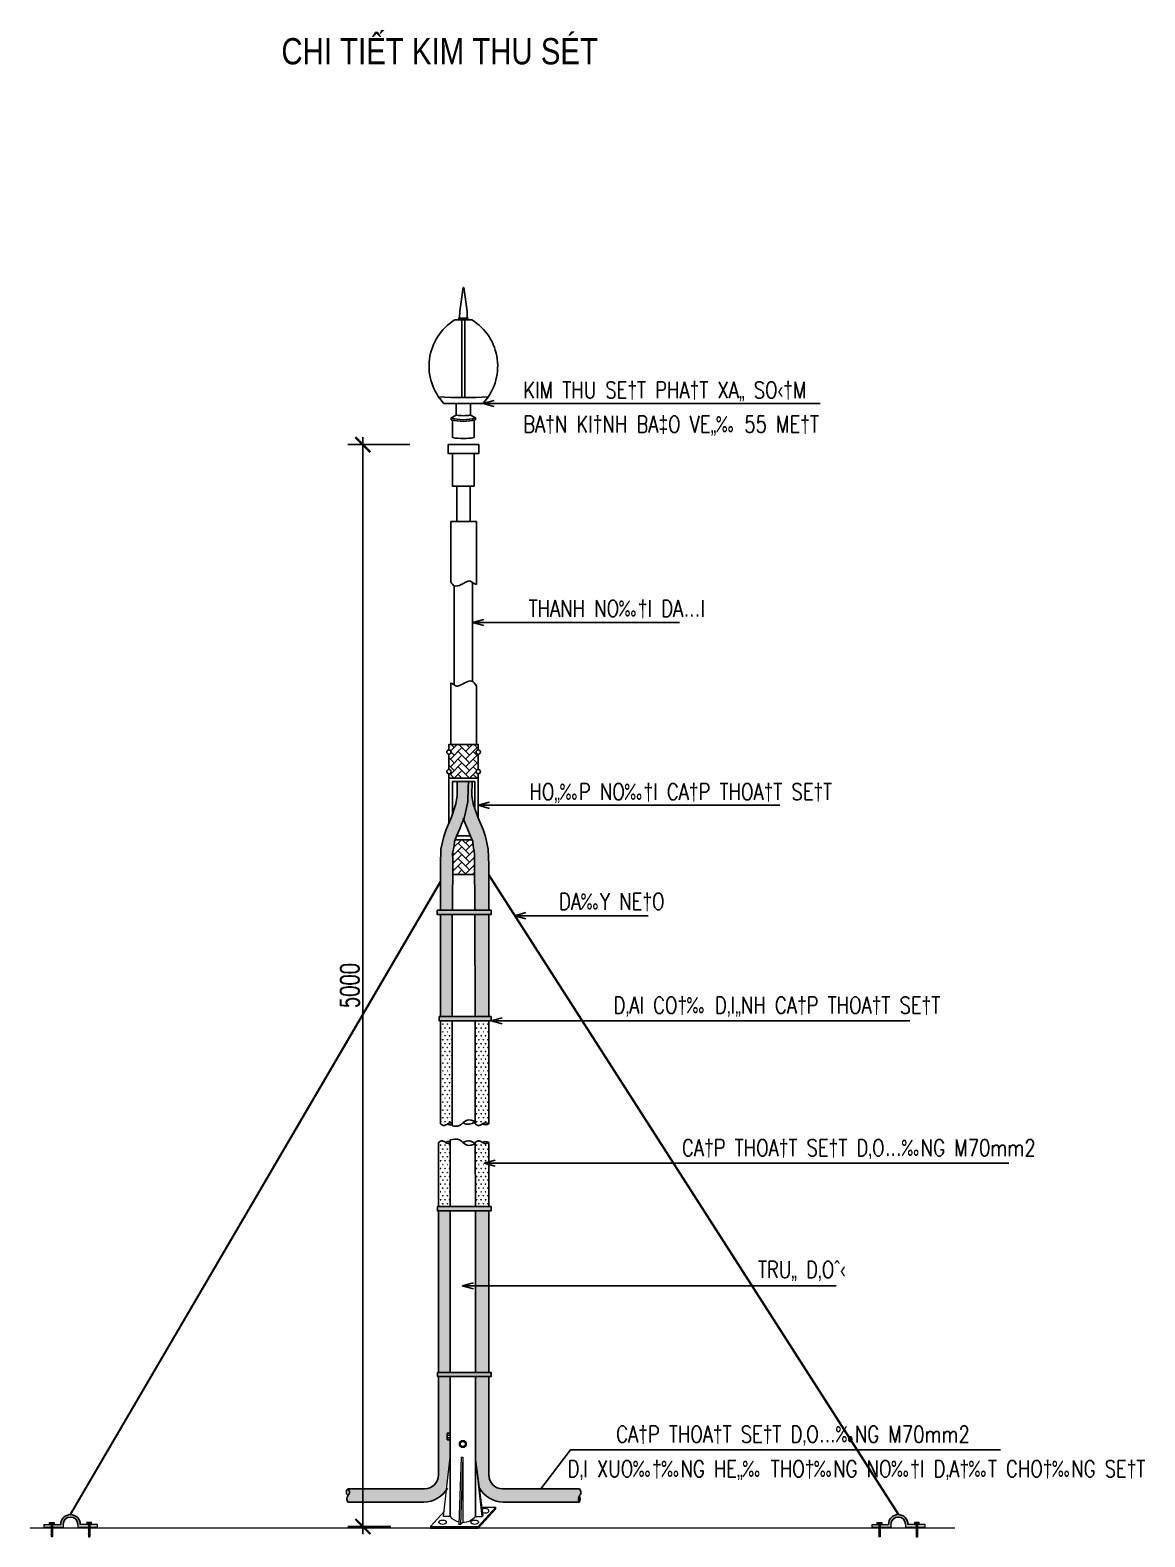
# Model space of a CAD drawing. Extents: x -5343388 to 7033982, y -486386 to 188356.
# Drawn here: x 570810 to 585656, y 19368 to 39431 of the extents above; entities that cross this region are included whole.
import ezdxf
from ezdxf.enums import TextEntityAlignment as Align

# ---------------------------------------------------------------- set-up
doc = ezdxf.new("R2010")
doc.units = 0
doc.header["$MEASUREMENT"] = 0
doc.linetypes.add('CENTER2', pattern=[1.125, 0.75, -0.125, 0.125, -0.125])
doc.linetypes.add('DASHED', pattern=[0.75, 0.5, -0.25])
for name, color, linetype in [('0-DAY', 4, 'DASHED'), ('0-TBD', 2, 'Continuous'), ('2', 2, 'Continuous'), ('3', 3, 'CENTER2'), ('PLAN', 9, 'Continuous'), ('text', 2, 'Continuous')]:
    doc.layers.add(name, color=color, linetype=linetype)
doc.layers.add('E-WIRE', color=4, linetype='Continuous', lineweight=20)
doc.styles.add('$0$ROMANS', font='romans.shx', dxfattribs={"width": 0.8})
doc.styles.add('RMS', font='romans.shx', dxfattribs={"width": 0.7, "bigfont": 'vns.shx'})
doc.styles.add('ROMANS1', font='ROMANS1.shx')
doc.styles.add('TEXT1', font='', dxfattribs={"width": 0.85, "height": 200})
doc.styles.get('TEXT1').set_extended_font_data('.VnArialH')
doc.dimstyles.new('$0$30', dxfattribs={"dimscale": 30, "dimtxt": 2.5, "dimasz": 5, "dimexe": 2.5, "dimexo": 1, "dimgap": 1, "dimtad": 1, "dimdec": 0, "dimzin": 1, "dimdsep": 46, "dimtxsty": '$0$ROMANS', "dimblk": 'ARCHTICK', "dimcen": 0, "dimdle": 2.5, "dimclrd": 1, "dimclre": 1, "dimclrt": 1, "dimadec": 0, "dimazin": 0, "dimtfac": 0.666667, "dimtdec": 0, "dimtmove": 1, "dimatfit": 1, "dimldrblk": 'OPEN30', "dimfxl": 1, "dimtolj": 1, "dimarcsym": 0})
doc.dimstyles.new('1-10', dxfattribs={"dimtxt": 500, "dimasz": 200, "dimexe": 200, "dimexo": 0, "dimgap": 150, "dimtad": 1, "dimdec": 0, "dimzin": 12, "dimdsep": 46, "dimtxsty": 'RMS', "dimblk1": 'ARCHTICK', "dimblk2": 'ARCHTICK', "dimsah": 1, "dimcen": 0.09, "dimdle": 100, "dimclrd": 1, "dimclre": 1, "dimclrt": 7, "dimadec": 0, "dimazin": 0, "dimtfac": 1, "dimtdec": 0, "dimtix": 1, "dimtmove": 2, "dimatfit": 3, "dimldrblk": 'ARCHTICK', "dimfxl": 1, "dimtvp": 0.249377, "dimtolj": 1, "dimtzin": 12, "dimarcsym": 0})
pattern_1 = [(45, (398011.68, 203435.97), (8e-15, 101.823376), [216, -72]), (135, (398062.594, 203486.885), (8e-15, 101.823376), [216, -72])]
pattern_2 = [(0, (398011.68, 203435.973), (30, 51.961524), [7.5, -52.5]), (90, (398015.432, 203435.973), (-30, 51.9615242), [3.75, -100.173048]), (90, (398016.37, 203435.973), (-30, 51.9615242), [3, -100.923048]), (90, (398014.494, 203435.973), (-30, 51.9615242), [3, -100.923048]), (60, (398017.307, 203435.973), (-30, 51.961524), [2.4, -57.6]), (120, (398013.557, 203435.973), (-60, 2e-08), [2.4, -57.6])]

# ---------------------------------------------------------------- blocks, each defined once
blk = doc.blocks.new('_ArchTick')
at = {"color": 0, "linetype": 'ByBlock', "const_width": 0.15}
blk.add_lwpolyline([(-0.5, -0.5), (0.5, 0.5)], dxfattribs=at)
blk = doc.blocks.new('*D104')
at = {"layer": '3', "color": 1, "linetype": 'ByBlock', "lineweight": -2, "transparency": 16777216}
for p, q in [((575868, 33912), (575041, 33912)), ((575241, 34012), (575241, 19405)), ((575614, 19505), (575041, 19505))]:
    blk.add_line(p, q, dxfattribs=at)
at = {"layer": 'DEFPOINTS', "color": 0, "linetype": 'ByBlock', "transparency": 16777216}
for p in [(575868, 33912), (575241, 19505), (575614, 19505)]:
    blk.add_point(p, dxfattribs=at)
at = {"layer": '3', "color": 1, "linetype": 'ByBlock', "lineweight": -2, "transparency": 16777216, "xscale": 200, "yscale": 200, "zscale": 200}
for p, rotation in [((575241, 33912), 90), ((575241, 19505), 270)]:
    blk.add_blockref('_ArchTick', p, dxfattribs=dict(at, rotation=rotation))
at = {"layer": '3', "color": 7, "linetype": 'ByBlock', "transparency": 16777216, "insert": (575066, 26709), "char_height": 250, "attachment_point": 5, "rotation": 90, "style": 'RMS'}
blk.add_mtext('\\A1;5000', dxfattribs=at)
blk = doc.blocks.new('_Open30')
at = {"color": 0, "linetype": 'ByBlock', "lineweight": -2}
for p, q in [((-1, 0.27), (0, 0)), ((0, 0), (-1, -0.27)), ((0, 0), (-1, 0))]:
    blk.add_line(p, q, dxfattribs=at)

msp = doc.modelspace()

# ---------------------------------------------------------------- hatches: boundary and pattern name
at = {"layer": '0-DAY'}
h = msp.add_hatch(dxfattribs=at)
h.set_pattern_fill('AR-HBONE', color=256, scale=18, style=0)
h.set_pattern_definition(pattern_1)
h.paths.add_polyline_path([(576778.11012, 29789.7151, -1), (576778.11012, 29847.04153), (576778.11012, 29919.31448), (576387.07531, 29919.31448), (576387.07531, 29847.04153, -1), (576387.07531, 29789.7151), (576387.07531, 29587.48, -1), (576387.07531, 29530.15357), (576387.07531, 29469.52996), (576778.11012, 29469.52996), (576778.11012, 29530.15357, -1), (576778.11012, 29587.48)])
h = msp.add_hatch(dxfattribs=at)
h.set_pattern_fill('SWAMP', color=256, scale=60, style=0)
h.set_pattern_definition(pattern_2)
h.paths.add_polyline_path([(576917.59494, 27655.22717), (576731.16492, 27655.22717), (576736.73039, 26295.86109), (576917.59494, 26295.86109)])
h.paths.add_polyline_path([(576428.24625, 27655.22717), (576273.47581, 27655.22717), (576273.47581, 26295.86109), (576428.24625, 26295.86109)])
h.paths.add_polyline_path([(576437.05525, 28390.31717), (576435.67186, 28467.75201), (576456.42299, 28567.31104), (576460.57326, 28625.38717), (576490.23972, 28699.21958), (576531.1272, 28796.84992), (576556.02852, 28856.30881), (576590.03367, 28937.20068), (576610.07903, 29011.81758), (576638.92409, 29161.15612), (576641.27014, 29347.8293), (576649.11825, 29424.93729), (576496.11916, 29424.85085), (576497.84187, 29242.20512), (576480.46398, 29129.30152), (576419.49282, 28951.67031), (576349.98118, 28788.39432), (576318.70094, 28694.59746), (576280.46955, 28526.11056), (576273.47581, 28315.20762), (576273.47581, 27712.36506), (576434.2796, 27712.36506)])
h.paths.add_polyline_path([(576917.59494, 28315.22793), (576910.6012, 28526.13086), (576872.36981, 28694.61777), (576841.08957, 28788.41462), (576771.57794, 28951.69062), (576710.60677, 29129.32183), (576693.22889, 29242.22542), (576694.95246, 29424.96318), (576649.11825, 29424.93729), (576641.27014, 29347.8293), (576638.92409, 29161.15612), (576610.07903, 29011.81758), (576590.03367, 28937.20068), (576582.60529, 28919.52997), (576609.18206, 28856.30881), (576634.08338, 28796.84992), (576674.97087, 28699.21958), (576704.63732, 28625.38717), (576708.7876, 28567.31104), (576729.53873, 28467.75201), (576728.15533, 28390.31717), (576730.93098, 27712.36506), (576917.59494, 27712.36506)])
h = msp.add_hatch(dxfattribs=at)
h.set_pattern_fill('AR-HBONE', color=256, scale=18, style=0)
h.set_pattern_definition(pattern_1)
h.paths.add_polyline_path([(576708.7876, 28567.31104), (576704.63732, 28625.38717), (576694.16284, 28651.45554), (576471.04774, 28651.45554), (576460.57326, 28625.38717), (576456.42299, 28567.31104), (576435.67186, 28467.75201), (576437.05525, 28390.31717), (576436.23216, 28189.27686), (576728.97843, 28189.27686), (576728.15533, 28390.31717), (576729.53873, 28467.75201)])
h = msp.add_hatch(color=256, dxfattribs=at)
h.paths.add_polyline_path([(576948.01064, 27712.36506), (576231.99215, 27712.36506), (576231.99215, 27655.22717), (576948.01064, 27655.22717)])
h.paths.add_polyline_path([(576948.01064, 26295.86109), (576257.7905, 26295.86109), (576257.7905, 26238.7232), (576948.01064, 26238.7232)])
h.paths.add_polyline_path([(576948.01064, 23766.15865), (576234.24481, 23766.15865), (576234.24481, 23709.02076), (576948.01064, 23709.02076)])
h.paths.add_polyline_path([(576948.01064, 21558.6355), (576236.4437, 21558.6355), (576236.4437, 21501.4976), (576948.01064, 21501.4976)])
h = msp.add_hatch(dxfattribs=at)
h.set_pattern_fill('SWAMP', color=256, scale=60, style=0)
h.set_pattern_definition(pattern_2)
edge = h.paths.add_edge_path()
edge.add_line((576428.24625, 26238.7232), (576273.47581, 26238.7232))
edge.add_line((576273.47581, 26238.7232), (576273.47581, 24867.02884))
edge.add_spline(control_points=[(576273.47581, 24867.02884), (576291.42105, 24855.42988), (576324.3418, 24834.15146), (576354.78927, 24858.40364), (576369.24188, 24867.16983)], knot_values=[0, 0, 0, 0, 95.336014989, 174.8949811045, 174.8949811045, 174.8949811045, 174.8949811045], degree=3, periodic=0)
edge.add_spline(control_points=[(576369.24188, 24867.16983), (576380.16941, 24873.79789), (576399.66572, 24883.0215), (576419.73163, 24879.46609), (576428.24625, 24876.84852)], knot_values=[174.8949811045, 174.8949811045, 174.8949811045, 174.8949811045, 235.0490713776, 278.9408133818, 278.9408133818, 278.9408133818, 278.9408133818], degree=3, periodic=0)
edge.add_line((576428.24625, 24876.84852), (576428.24625, 26238.7232))
h = msp.add_hatch(dxfattribs=at)
h.set_pattern_fill('SWAMP', color=256, scale=60, style=0)
h.set_pattern_definition(pattern_2)
edge = h.paths.add_edge_path()
edge.add_line((576917.59494, 26238.7232), (576736.96432, 26238.7232))
edge.add_line((576736.96432, 26238.7232), (576738.01869, 24895.98082))
edge.add_spline(control_points=[(576738.01869, 24895.98082), (576738.02275, 24895.97913), (576738.02681, 24895.97744), (576738.03087, 24895.97576)], knot_values=[600.4958505561, 600.4958505561, 600.4958505561, 600.4958505561, 600.5155365733, 600.5155365733, 600.5155365733, 600.5155365733], degree=3, periodic=0)
edge.add_spline(control_points=[(576738.03087, 24895.97576), (576738.03603, 24895.97361), (576738.04119, 24895.97147), (576738.04635, 24895.96933)], knot_values=[600.5155365733, 600.5155365733, 600.5155365733, 600.5155365733, 600.5405315158, 600.5405315158, 600.5405315158, 600.5405315158], degree=3, periodic=0)
edge.add_spline(control_points=[(576718.25023, 24884.33), (576724.85364, 24888.06718), (576731.43619, 24892.00983), (576738.01871, 24895.95277)], knot_values=[0.050947802, 0.050947802, 0.050947802, 0.050947802, 36.4560389237, 36.4560389237, 36.4560389237, 36.4560389237], degree=3, periodic=0)
edge.add_line((576738.01871, 24895.95277), (576738.04152, 24866.90815))
edge.add_spline(control_points=[(576738.04152, 24866.90815), (576741.99177, 24864.35489), (576745.94202, 24861.80164), (576749.88444, 24859.39269)], knot_values=[0, 0, 0, 0, 20.9861383357, 20.9861383357, 20.9861383357, 20.9861383357], degree=3, periodic=0)
edge.add_spline(control_points=[(576749.88444, 24859.39269), (576755.79806, 24855.77926), (576761.69404, 24852.49053), (576767.54593, 24850.01353)], knot_values=[20.9861383357, 20.9861383357, 20.9861383357, 20.9861383357, 52.4653458392, 52.4653458392, 52.4653458392, 52.4653458392], degree=3, periodic=0)
edge.add_spline(control_points=[(576767.54593, 24850.01353), (576770.47187, 24848.77503), (576773.3868, 24847.73946), (576776.28739, 24846.96771)], knot_values=[52.4653458392, 52.4653458392, 52.4653458392, 52.4653458392, 68.204949591, 68.204949591, 68.204949591, 68.204949591], degree=3, periodic=0)
edge.add_spline(control_points=[(576776.28739, 24846.96771), (576777.20906, 24846.72248), (576778.12929, 24846.50389), (576779.04796, 24846.31389)], knot_values=[68.204949591, 68.204949591, 68.204949591, 68.204949591, 73.2062754707, 73.2062754707, 73.2062754707, 73.2062754707], degree=3, periodic=0)
edge.add_spline(control_points=[(576779.04796, 24846.31389), (576780.05672, 24846.10525), (576781.06361, 24845.93109), (576782.06848, 24845.79399)], knot_values=[73.2062754707, 73.2062754707, 73.2062754707, 73.2062754707, 78.6980187588, 78.6980187588, 78.6980187588, 78.6980187588], degree=3, periodic=0)
edge.add_spline(control_points=[(576782.06848, 24845.79399), (576782.98075, 24845.66951), (576783.89137, 24845.57559), (576784.80022, 24845.51414)], knot_values=[78.6980187588, 78.6980187588, 78.6980187588, 78.6980187588, 83.6837066391, 83.6837066391, 83.6837066391, 83.6837066391], degree=3, periodic=0)
edge.add_spline(control_points=[(576784.80022, 24845.51414), (576785.80417, 24845.44626), (576786.80597, 24845.41801), (576787.80548, 24845.43199)], knot_values=[83.6837066391, 83.6837066391, 83.6837066391, 83.6837066391, 89.1910879267, 89.1910879267, 89.1910879267, 89.1910879267], degree=3, periodic=0)
edge.add_spline(control_points=[(576787.80548, 24845.43199), (576788.70616, 24845.4446), (576789.60499, 24845.4915), (576790.50184, 24845.57461)], knot_values=[89.1910879267, 89.1910879267, 89.1910879267, 89.1910879267, 94.1539639085, 94.1539639085, 94.1539639085, 94.1539639085], degree=3, periodic=0)
edge.add_spline(control_points=[(576790.50184, 24845.57461), (576790.71545, 24845.59441), (576791.6855, 24845.69368), (576792.65322, 24845.83589), (576793.40669, 24845.9712)], knot_values=[94.1539639085, 94.1539639085, 94.1539639085, 94.1539639085, 95.336014989, 99.5246622118, 99.5246622118, 99.5246622118, 99.5246622118], degree=3, periodic=0)
edge.add_spline(control_points=[(576793.40669, 24845.9712), (576794.32719, 24846.13652), (576795.24582, 24846.33827), (576796.16287, 24846.57334)], knot_values=[99.5246622118, 99.5246622118, 99.5246622118, 99.5246622118, 104.6418502759, 104.6418502759, 104.6418502759, 104.6418502759], degree=3, periodic=0)
edge.add_spline(control_points=[(576796.16287, 24846.57334), (576797.11629, 24846.81773), (576798.068, 24847.09814), (576799.01834, 24847.41107)], knot_values=[104.6418502759, 104.6418502759, 104.6418502759, 104.6418502759, 109.9619896617, 109.9619896617, 109.9619896617, 109.9619896617], degree=3, periodic=0)
edge.add_spline(control_points=[(576799.01834, 24847.41107), (576799.94154, 24847.71506), (576800.86343, 24848.04975), (576801.78434, 24848.41192)], knot_values=[109.9619896617, 109.9619896617, 109.9619896617, 109.9619896617, 115.1301486643, 115.1301486643, 115.1301486643, 115.1301486643], degree=3, periodic=0)
edge.add_spline(control_points=[(576801.78434, 24848.41192), (576802.71763, 24848.77895), (576803.64989, 24849.17422), (576804.58146, 24849.59439)], knot_values=[115.1301486643, 115.1301486643, 115.1301486643, 115.1301486643, 120.3677641189, 120.3677641189, 120.3677641189, 120.3677641189], degree=3, periodic=0)
edge.add_spline(control_points=[(576804.58146, 24849.59439), (576805.95049, 24850.21186), (576807.318, 24850.8831), (576808.68502, 24851.59752)], knot_values=[120.3677641189, 120.3677641189, 120.3677641189, 120.3677641189, 128.0649399919, 128.0649399919, 128.0649399919, 128.0649399919], degree=3, periodic=0)
edge.add_spline(control_points=[(576808.68502, 24851.59752), (576812.89284, 24853.79659), (576817.09592, 24856.40482), (576821.32367, 24859.11352)], knot_values=[128.0649399919, 128.0649399919, 128.0649399919, 128.0649399919, 151.7576611064, 151.7576611064, 151.7576611064, 151.7576611064], degree=3, periodic=0)
edge.add_spline(control_points=[(576821.32367, 24859.11352), (576825.41719, 24861.73623), (576829.53384, 24864.45313), (576833.70033, 24866.98404)], knot_values=[151.7576611064, 151.7576611064, 151.7576611064, 151.7576611064, 174.6981620182, 174.6981620182, 174.6981620182, 174.6981620182], degree=3, periodic=0)
edge.add_spline(control_points=[(576833.80759, 24867.04914), (576835.17674, 24867.8796), (576836.55129, 24868.68972), (576837.93095, 24869.47364)], knot_values=[174.8949811045, 174.8949811045, 174.8949811045, 174.8949811045, 182.4319151204, 182.4319151204, 182.4319151204, 182.4319151204], degree=3, periodic=0)
edge.add_spline(control_points=[(576837.93095, 24869.47364), (576839.90278, 24870.59405), (576841.88503, 24871.66095), (576843.87681, 24872.65727)], knot_values=[182.4319151204, 182.4319151204, 182.4319151204, 182.4319151204, 193.2038044817, 193.2038044817, 193.2038044817, 193.2038044817], degree=3, periodic=0)
edge.add_spline(control_points=[(576843.87681, 24872.65727), (576846.37718, 24873.90799), (576848.89258, 24875.04747), (576851.42126, 24876.04191)], knot_values=[193.2038044817, 193.2038044817, 193.2038044817, 193.2038044817, 206.7261988999, 206.7261988999, 206.7261988999, 206.7261988999], degree=3, periodic=0)
edge.add_spline(control_points=[(576856.58307, 24877.85426), (576854.85672, 24877.32386), (576853.13594, 24876.71623), (576851.42126, 24876.04191)], knot_values=[206.7261988999, 206.7261988999, 206.7261988999, 206.7261988999, 215.8956209814, 215.8956209814, 215.8956209814, 215.8956209814], degree=3, periodic=0)
edge.add_spline(control_points=[(576860.8007, 24878.98825), (576859.39135, 24878.66498), (576857.98537, 24878.2851), (576856.58307, 24877.85426)], knot_values=[215.8956209814, 215.8956209814, 215.8956209814, 215.8956209814, 223.3439095201, 223.3439095201, 223.3439095201, 223.3439095201], degree=3, periodic=0)
edge.add_spline(control_points=[(576864.72999, 24879.73704), (576863.41748, 24879.53913), (576862.10764, 24879.28803), (576860.8007, 24878.98825)], knot_values=[223.3439095201, 223.3439095201, 223.3439095201, 223.3439095201, 230.2509293537, 230.2509293537, 230.2509293537, 230.2509293537], degree=3, periodic=0)
edge.add_spline(control_points=[(576870.14228, 24880.2423), (576869.27876, 24880.21105), (576868.41625, 24880.15698), (576867.55482, 24880.07884)], knot_values=[235.1990412756, 235.1990412756, 235.1990412756, 235.1990412756, 239.7194943608, 239.7194943608, 239.7194943608, 239.7194943608], degree=3, periodic=0)
edge.add_spline(control_points=[(576873.05313, 24880.26308), (576872.08162, 24880.28369), (576871.11131, 24880.27736), (576870.14228, 24880.2423)], knot_values=[239.7194943608, 239.7194943608, 239.7194943608, 239.7194943608, 244.7922920199, 244.7922920199, 244.7922920199, 244.7922920199], degree=3, periodic=0)
edge.add_spline(control_points=[(576879.9044, 24879.6968), (576878.82275, 24879.84869), (576877.74234, 24879.97266), (576876.66328, 24880.06629)], knot_values=[251.066461751, 251.066461751, 251.066461751, 251.066461751, 256.6843296011, 256.6843296011, 256.6843296011, 256.6843296011], degree=3, periodic=0)
edge.add_spline(control_points=[(576884.10008, 24878.97408), (576882.6996, 24879.25805), (576881.30096, 24879.50069), (576879.9044, 24879.6968)], knot_values=[256.6843296011, 256.6843296011, 256.6843296011, 256.6843296011, 263.9377466264, 263.9377466264, 263.9377466264, 263.9377466264], degree=3, periodic=0)
edge.add_spline(control_points=[(576889.55398, 24877.67315), (576887.73326, 24878.16862), (576885.91512, 24878.60605), (576884.10008, 24878.97408)], knot_values=[263.9377466264, 263.9377466264, 263.9377466264, 263.9377466264, 273.3383069973, 273.3383069973, 273.3383069973, 273.3383069973], degree=3, periodic=0)
edge.add_spline(control_points=[(576889.55398, 24877.67315), (576895.13516, 24876.15434), (576900.74066, 24874.09014), (576906.35587, 24871.80778)], knot_values=[273.3383069973, 273.3383069973, 273.3383069973, 273.3383069973, 302.1544321143, 302.1544321143, 302.1544321143, 302.1544321143], degree=3, periodic=0)
edge.add_spline(control_points=[(576906.35587, 24871.80778), (576910.09935, 24870.28621), (576913.84715, 24868.66767), (576917.59494, 24867.04914)], knot_values=[302.1544321143, 302.1544321143, 302.1544321143, 302.1544321143, 321.3651821934, 321.3651821934, 321.3651821934, 321.3651821934], degree=3, periodic=0)
edge.add_line((576917.59494, 24867.04914), (576917.59494, 26238.7232))
h = msp.add_hatch(dxfattribs=at)
h.set_pattern_fill('SWAMP', color=256, scale=60, style=0)
h.set_pattern_definition(pattern_2)
edge = h.paths.add_edge_path()
edge.add_spline(control_points=[(576402.38608, 24610.87385), (576393.87146, 24608.25627), (576373.80556, 24604.70086), (576354.30925, 24613.92447), (576343.38171, 24620.55254)], knot_values=[174.8949811045, 174.8949811045, 174.8949811045, 174.8949811045, 218.7867231086, 278.9408133817, 278.9408133817, 278.9408133817, 278.9408133817], degree=3, periodic=0)
edge.add_spline(control_points=[(576343.38171, 24620.55254), (576328.92911, 24629.31872), (576298.48164, 24653.5709), (576265.56089, 24632.29248), (576247.61564, 24620.69353)], knot_values=[0, 0, 0, 0.0000000001, 79.5589661155, 174.8949811046, 174.8949811046, 174.8949811046, 174.8949811046], degree=3, periodic=0)
edge.add_line((576247.61564, 24620.69353), (576247.61564, 23766.15865))
edge.add_line((576247.61564, 23766.15865), (576402.38608, 23766.15865))
edge.add_line((576402.38608, 23766.15865), (576402.38608, 24610.87385))
h = msp.add_hatch(dxfattribs=at)
h.set_pattern_fill('SWAMP', color=256, scale=60, style=0)
h.set_pattern_definition(pattern_2)
edge = h.paths.add_edge_path()
edge.add_spline(control_points=[(576917.59494, 24620.69353), (576900.75565, 24613.42128), (576872.18099, 24601.08096), (576844.73512, 24614.06546), (576833.80759, 24620.69353)], knot_values=[174.8949811045, 174.8949811045, 174.8949811045, 174.8949811045, 261.2110919203, 321.3651821934, 321.3651821934, 321.3651821934, 321.3651821934], degree=3, periodic=0)
edge.add_spline(control_points=[(576833.80759, 24620.69353), (576819.35498, 24629.45971), (576788.99225, 24653.64439), (576756.16999, 24632.55157), (576738.31639, 24621.01218)], knot_values=[0.4867646732, 0.4867646732, 0.4867646732, 0.4867646733, 80.0457307887, 174.8949811045, 174.8949811045, 174.8949811045, 174.8949811045], degree=3, periodic=0)
edge.add_line((576738.31639, 24621.01218), (576739.02222, 23766.15865))
edge.add_line((576739.02222, 23766.15865), (576917.59494, 23766.15865))
edge.add_line((576917.59494, 23766.15865), (576917.59494, 24620.69353))
h = msp.add_hatch(dxfattribs=at)
h.set_pattern_fill('SWAMP', color=256, scale=60, style=0)
h.set_pattern_definition(pattern_2)
h.paths.add_polyline_path([(576917.59494, 23709.02076), (576739.06939, 23709.02076), (576740.8449, 21558.6355), (576917.59494, 21558.6355)])
h.paths.add_polyline_path([(576402.38608, 23709.02076), (576247.61564, 23709.02076), (576247.61564, 21558.6355), (576402.38608, 21558.6355)])
edge = h.paths.add_edge_path()
edge.add_line((576917.59494, 21501.4976), (576740.89208, 21501.4976))
edge.add_line((576740.89208, 21501.4976), (576741.78174, 20424.0007))
edge.add_line((576741.78174, 20424.0007), (576795.95997, 20018.70907))
edge.add_arc((577111.29719, 20192.38245), 360, 208.843971795, 270)
edge.add_line((577111.29719, 19832.38245), (578122.85792, 19832.38245))
edge.add_spline(control_points=[(578122.85792, 19832.38245), (578116.09387, 19848.12408), (578105.16111, 19875.561), (578117.64753, 19901.95406), (578124.2756, 19912.88159)], knot_values=[174.8949811045, 174.8949811045, 174.8949811045, 174.8949811045, 255.5925815098, 315.7466717829, 315.7466717829, 315.7466717829, 315.746671783], degree=3, periodic=0)
edge.add_spline(control_points=[(578124.2756, 19912.88159), (578133.04178, 19927.3342), (578157.29396, 19957.78167), (578136.01554, 19990.70242), (578124.41659, 20008.64766)], knot_values=[0, 0, 0, 0.0000000001, 79.5589661155, 174.8949811045, 174.8949811045, 174.8949811045, 174.8949811045], degree=3, periodic=0)
edge.add_line((578124.41659, 20008.64766), (577101.19494, 20008.64766))
edge.add_arc((577101.19494, 20192.24766), 183.6, 180, 270, ccw=False)
edge.add_line((576917.59494, 20192.24766), (576917.59494, 21501.4976))
edge = h.paths.add_edge_path()
edge.add_line((576402.38608, 21501.4976), (576247.61564, 21501.4976))
edge.add_line((576247.61564, 21501.4976), (576247.61564, 20192.24766))
edge.add_arc((576064.01564, 20192.24766), 183.6, -90, 0, ccw=False)
edge.add_line((576064.01564, 20008.64766), (575040.794, 20008.64766))
edge.add_spline(control_points=[(575040.794, 20008.64766), (575052.39295, 19990.70242), (575071.98918, 19960.38426), (575052.9692, 19932.16378), (575045.3674, 19920.36802)], knot_values=[0, 0, 0, 0, 95.336014989, 161.068448326, 161.068448326, 161.068448326, 161.068448326], degree=3, periodic=0)
edge.add_spline(control_points=[(575045.3674, 19920.36802), (575043.76839, 19917.88683), (575035.25066, 19904.5449), (575021.04044, 19874.50819), (575033.38076, 19845.93352), (575040.65301, 19829.09423)], knot_values=[161.068448326, 161.068448326, 161.068448326, 161.068448326, 174.8949811045, 235.0490713776, 321.3651821934, 321.3651821934, 321.3651821934, 321.3651821934], degree=3, periodic=0)
edge.add_line((575039.44874, 19832.38245), (576053.9134, 19832.38245))
edge.add_arc((576053.9134, 20192.38245), 360, 270, 326.484594825)
edge.add_line((576354.05886, 19993.60443), (576402.38608, 20427.38205))
edge.add_line((576402.38608, 20427.38205), (576402.38608, 20659.59013))
edge.add_line((576402.38608, 20659.59013), (576362.92159, 20659.59013))
edge.add_line((576362.92159, 20659.59013), (576362.92159, 20747.67688))
edge.add_line((576362.92159, 20747.67688), (576402.38608, 20747.67688))
edge.add_line((576402.38608, 20747.67688), (576402.38608, 21501.4976))
at = {"layer": 'E-WIRE', "ltscale": 2000}
for points in [[(571217.63745, 19534.53358), (571249.68173, 19534.53358, -1), (571445.09326, 19534.53358), (571477.13754, 19534.53358, 1)], [(582241.22886, 19534.70322), (582273.27314, 19534.70322, -1), (582468.68467, 19534.70322), (582500.72895, 19534.70322, 1)]]:
    msp.add_hatch(color=8, dxfattribs=at).paths.add_polyline_path(points)
h = msp.add_hatch(color=8, dxfattribs=at)
h.paths.add_polyline_path([(571704.98607, 19534.53358), (571477.13754, 19534.53358), (571445.09326, 19534.53358), (571445.09326, 19497.34689), (571704.98607, 19497.34689)])
h.paths.add_polyline_path([(571249.68173, 19534.53358), (571217.63745, 19534.53358), (570993.84729, 19534.53358), (570993.84729, 19497.34689), (571249.68173, 19497.34689)])
h = msp.add_hatch(dxfattribs=at)
h.set_pattern_fill('STEEL', scale=120, style=0)
h.set_pattern_definition([(45, (-22950.442, 203286.954), (-10.6066017, 10.6066017), []), (45, (-22950.442, 203294.454), (-10.6066017, 10.6066017), [])])
h.paths.add_polyline_path([(571130.92813, 19535.18426), (571130.92813, 19560.21239), (571066.53912, 19560.21239), (571066.53912, 19535.18426)])
h = msp.add_hatch(dxfattribs=at)
h.set_pattern_fill('STEEL', scale=60, style=0)
h.set_pattern_definition([(45, (274074.146, 111411.069), (-5.30330086, 5.30330086), []), (45, (274074.146, 111414.819), (-5.30330086, 5.30330086), [])])
h.paths.add_polyline_path([(571089.30145, 19368.28699), (571108.16579, 19368.28699), (571108.16579, 19535.18426), (571089.30145, 19535.18426)])
h = msp.add_hatch(dxfattribs=at)
h.set_pattern_fill('STEEL', scale=120, style=0)
h.set_pattern_definition([(135, (1165645.217, 203286.954), (10.6066017, 10.6066017), []), (135, (1165645.217, 203294.454), (10.6066017, 10.6066017), [])])
h.paths.add_polyline_path([(571628.23587, 19535.18426), (571628.23587, 19560.21239), (571563.84686, 19560.21239), (571563.84686, 19535.18426)])
h = msp.add_hatch(dxfattribs=at)
h.set_pattern_fill('STEEL', scale=60, style=0)
h.set_pattern_definition([(135, (868620.629, 111411.069), (5.30330086, 5.30330086), []), (135, (868620.629, 111414.819), (5.30330086, 5.30330086), [])])
h.paths.add_polyline_path([(571605.47353, 19535.18426), (571586.60919, 19535.18426), (571586.60919, 19368.28699), (571605.47353, 19368.28699)])
h = msp.add_hatch(color=8, dxfattribs=at)
h.paths.add_polyline_path([(582728.57749, 19534.70322), (582500.72895, 19534.70322), (582468.68467, 19534.70322), (582468.68467, 19497.51653), (582728.57749, 19497.51653)])
h.paths.add_polyline_path([(582273.27314, 19534.70322), (582241.22886, 19534.70322), (582017.4387, 19534.70322), (582017.4387, 19497.51653), (582273.27314, 19497.51653)])
h = msp.add_hatch(dxfattribs=at)
h.set_pattern_fill('STEEL', scale=120, style=0)
h.set_pattern_definition([(45, (-11926.85, 203287.123), (-10.6066017, 10.6066017), []), (45, (-11926.85, 203294.623), (-10.6066017, 10.6066017), [])])
h.paths.add_polyline_path([(582154.51954, 19535.3539), (582154.51954, 19560.38203), (582090.13053, 19560.38203), (582090.13053, 19535.3539)])
h = msp.add_hatch(dxfattribs=at)
h.set_pattern_fill('STEEL', scale=60, style=0)
h.set_pattern_definition([(45, (285097.737, 111411.2386), (-5.30330086, 5.30330086), []), (45, (285097.737, 111414.9886), (-5.30330086, 5.30330086), [])])
h.paths.add_polyline_path([(582112.89286, 19368.45663), (582131.7572, 19368.45663), (582131.7572, 19535.3539), (582112.89286, 19535.3539)])
h = msp.add_hatch(dxfattribs=at)
h.set_pattern_fill('STEEL', scale=120, style=0)
h.set_pattern_definition([(135, (1176668.808, 203287.123), (10.6066017, 10.6066017), []), (135, (1176668.808, 203294.623), (10.6066017, 10.6066017), [])])
h.paths.add_polyline_path([(582651.82728, 19535.3539), (582651.82728, 19560.38203), (582587.43827, 19560.38203), (582587.43827, 19535.3539)])
h = msp.add_hatch(dxfattribs=at)
h.set_pattern_fill('STEEL', scale=60, style=0)
h.set_pattern_definition([(135, (879644.2206, 111411.2386), (5.30330086, 5.30330086), []), (135, (879644.2206, 111414.9886), (5.30330086, 5.30330086), [])])
h.paths.add_polyline_path([(582629.06495, 19535.3539), (582610.20061, 19535.3539), (582610.20061, 19368.45663), (582629.06495, 19368.45663)])

# ---------------------------------------------------------------- linework, layer by layer
at = {"color": 1}
for p, q in [((576491.88709, 33360.41246), (576491.88709, 32886.71935)), ((576668.97918, 32886.71935), (576668.97918, 33360.41246)), ((576413.24163, 32886.71935), (576752.71147, 32886.71935)), ((576413.24163, 32084.81568), (576413.24163, 32886.71935)), ((576752.71147, 32886.71935), (576752.71147, 32048.31773)), ((576412.6361, 30738.99892), (576412.6361, 29919.31448)), ((576752.71147, 30699.77879), (576752.71147, 29919.31448)), ((576428.24625, 27655.20686), (576428.24625, 26295.84079)), ((576428.24625, 26238.70289), (576428.24625, 24841.66584)), ((576402.38608, 24655.32642), (576402.38608, 23766.15865)), ((576402.38608, 23709.02076), (576402.38608, 21558.6355)), ((576402.38608, 21501.4976), (576402.38608, 19638.09218))]:
    msp.add_line(p, q, dxfattribs=at)
at = {"color": 7}
for points in [[(576583.98781, 36002.87901), (576628.10494, 35690.68427), (576629.86948, 35597.20226), (576529.28272, 35597.20226)], [(576575.16439, 36002.87901), (576531.04726, 35690.68427), (576529.28272, 35597.20226), (576629.86948, 35597.20226)], [(576464.78757, 35573.4738), (576694.36464, 35573.4738)], [(576529.28272, 35597.20226), (576518.32972, 35597.20226), (576518.32972, 35573.4738)], [(576560.20185, 34538.42114), (576560.20185, 35573.4738)], [(576598.95035, 34538.42259), (576598.95035, 35573.4738)], [(576629.86948, 35597.20226), (576640.82248, 35597.20226), (576640.82248, 35573.4738)], [(576321.28897, 34459.51689), (576837.86324, 34459.51689)], [(576485.39835, 34459.51689), (576485.39835, 34305.77778), (576417.22779, 34269.86813), (576417.22779, 34243.67752)], [(576673.75385, 34459.51689), (576485.39835, 34459.51689)], [(576673.75385, 34459.51689), (576673.75385, 34305.77778), (576741.92441, 34269.86813), (576741.92441, 34243.67752)], [(576436.76381, 34238.58183), (576436.76381, 34005.38867)], [(576722.38839, 34238.58183), (576722.38839, 34005.38867)]]:
    msp.add_lwpolyline(points, dxfattribs=at)
msp.add_lwpolyline([(576583.98781, 36002.87901), (576579.5761, 36002.87901)])
at = {"color": 1}
for points in [[(576375.38726, 33912.25769), (576783.76495, 33912.25769), (576783.76495, 33795.95857), (576376.52801, 33795.95857), (576375.38726, 33912.25769)], [(576434.03295, 33795.95857), (576434.03295, 33360.41246), (576722.03237, 33360.41246), (576722.03237, 33795.95857)], [(576459.0281, 32031.42296), (576459.0281, 30711.27477)], [(576701.67641, 32076.65725), (576701.67641, 30759.46061)], [(576387.07531, 29847.04153), (576387.07531, 29919.31448), (576778.11012, 29919.31448), (576778.11012, 29847.04153)], [(576387.07531, 29587.48), (576387.07531, 29789.7151)], [(576778.11012, 29789.7151), (576778.11012, 29587.48)], [(576778.11012, 29530.15357), (576778.11012, 29469.52996), (576387.07531, 29469.52996), (576387.07531, 29530.15357)], [(576496.09646, 29427.25752), (576497.84187, 29242.20512), (576480.46398, 29129.30152), (576419.49282, 28951.67031), (576349.98118, 28788.39432), (576318.70094, 28694.59746), (576280.46955, 28526.11056), (576273.47581, 28315.20762), (576273.47581, 27712.34475)], [(576387.07531, 29469.52996), (576387.07531, 28875.52478)], [(576432.7649, 28990.33672), (576432.7649, 29424.81506), (576732.44569, 29424.98437)], [(576649.1106, 29424.86214), (576649.1106, 29424.86214), (576641.27014, 29347.8293), (576638.92409, 29161.15612), (576610.07903, 29011.81758), (576590.03367, 28937.20068), (576556.02852, 28856.30881), (576531.1272, 28796.84992), (576490.23972, 28699.21958), (576460.57326, 28625.38717), (576456.42299, 28567.31104), (576435.67186, 28467.75201), (576437.05525, 28390.31717)], [(576694.97429, 29427.27783), (576693.22889, 29242.22542), (576710.60677, 29129.32183), (576771.57794, 28951.69062), (576841.08957, 28788.41462), (576872.36981, 28694.61777), (576910.6012, 28526.13086), (576917.59494, 28315.22793), (576917.59494, 27712.36506)], [(576732.44569, 29424.98437), (576732.649, 29065.10478)], [(576778.11012, 29469.52996), (576778.41174, 28935.63868)], [(576575.17692, 28937.20068), (576609.18206, 28856.30881), (576634.08338, 28796.84992), (576674.97087, 28699.21958), (576704.63732, 28625.38717), (576708.7876, 28567.31104), (576729.53873, 28467.75201), (576728.15533, 28390.31717)], [(576672.56513, 28704.96396), (576492.64546, 28704.96396)], [(576471.04774, 28651.45554), (576669.43895, 28651.45554)], [(576471.04774, 28651.45554), (576694.16284, 28651.45554)], [(576434.2796, 27712.36506), (576437.05525, 28390.31717)], [(576730.93098, 27712.36506), (576728.15533, 28390.31717)], [(576273.47581, 28097.68151), (571340.75474, 19664.45327)], [(576436.23216, 28189.27686), (576728.97843, 28189.27686)], [(576917.59494, 28188.04638), (582378.9961, 19664.20534)], [(576917.59494, 28175.78153), (582370.9789, 19664.45327)], [(576273.47581, 28086.17218), (571347.38749, 19664.28363)], [(576273.47581, 27655.20686), (576273.47581, 26295.84079)], [(576736.73039, 26295.86109), (576731.16492, 27655.22717)], [(576917.59494, 27655.22717), (576917.59494, 26295.86109)], [(576273.47581, 26238.70289), (576273.47581, 24867.02884)], [(576738.04141, 24867.04914), (576736.96432, 26238.7232)], [(576917.59494, 26238.7232), (576917.59494, 24867.04914)], [(576247.61564, 24620.69353), (576247.61564, 23766.15865)], [(576739.02222, 23766.15865), (576738.31639, 24621.01218)], [(576917.59494, 24620.69353), (576917.59494, 23766.15865)], [(576247.61564, 23709.02076), (576247.61564, 21558.6355)], [(576740.8449, 21558.6355), (576739.06939, 23709.02076)], [(576917.59494, 23709.02076), (576917.59494, 21558.6355)], [(576742.43064, 19638.09218), (576740.89208, 21501.4976)]]:
    msp.add_lwpolyline(points, dxfattribs=at)
for points in [[(576231.99215, 27712.36506), (576948.01064, 27712.36506), (576948.01064, 27655.22717), (576231.99215, 27655.22717)], [(576257.7905, 26295.86109), (576948.01064, 26295.86109), (576948.01064, 26238.7232), (576257.7905, 26238.7232)], [(576234.24481, 23766.15865), (576948.01064, 23766.15865), (576948.01064, 23709.02076), (576234.24481, 23709.02076)], [(576236.4437, 21558.6355), (576948.01064, 21558.6355), (576948.01064, 21501.4976), (576236.4437, 21501.4976)]]:
    msp.add_lwpolyline(points, close=True, dxfattribs=at)
for points in [[(576247.61564, 21501.4976), (576247.61564, 20192.24766, -0.4142135624), (576064.01564, 20008.64766), (575040.794, 20008.64766)], [(576917.59494, 21501.4976), (576917.59494, 20192.24766, 0.4142135624), (577101.19494, 20008.64766), (578124.41659, 20008.64766)], [(576369.25061, 20018.70907, -0.2733628317), (576053.9134, 19832.38245), (575040.794, 19832.38245)], [(576795.95997, 20018.70907, 0.2733628317), (577111.29719, 19832.38245), (578124.41659, 19832.38245)]]:
    msp.add_lwpolyline(points, format="xyb", dxfattribs=at)
for centre in [(576387.07531, 29818.37832), (576778.11012, 29818.37832), (576387.07531, 29558.81679), (576778.11012, 29558.81679)]:
    msp.add_circle(centre, 28.66322, dxfattribs=at)
at = {"color": 7}
for centre, radius, start, end in [((576846.86829, 34958.0335), 724.39798, 121.833044512, 223.48625645), ((576312.28391, 34958.0335), 724.39798, 316.51374355, 58.166955488), ((576579.39238, 39431.78245), 4893.39894, 266.123960047, 273.880561407), ((576579.5761, 34826.09695), 582.08827, 253.805036428, 286.194963572), ((576579.5761, 34826.09695), 604.62333, 254.424288865, 285.575711135), ((576579.5761, 34826.09695), 528.77357, 259.740540776, 280.259459224), ((576579.5761, 34826.09695), 833.04108, 260.128743941, 279.871256059), ((571347.38749, 19534.70322), 129.75004, 0, 180), ((571347.38749, 19534.53358), 129.75004, 0, 180), ((582370.9789, 19534.70322), 129.75004, 0, 180), ((571347.38749, 19534.70322), 97.70576, 0, 180), ((571347.38749, 19534.53358), 97.70576, 0, 180), ((582370.9789, 19534.70322), 97.70576, 0, 180)]:
    msp.add_arc(centre, radius, start, end, dxfattribs=at)
at = {"color": 1}
for centre, radius, start, end in [((576411.13556, 24939.1154), 83.2541, 239.78789159, 281.860158341), ((576875.70126, 24938.99471), 83.2541, 239.78789159, 300.21210841), ((576385.27539, 24548.60697), 83.2541, 78.139841659, 120.21210841), ((576875.70126, 24548.74796), 83.2541, 59.78789159, 120.21210841), ((575076.31204, 19966.22942), 55.32485, 129.940427592, 235.990783223), ((578052.33003, 19870.98791), 83.2541, 329.78789159, 30.21210841)]:
    msp.add_arc(centre, radius, start, end, dxfattribs=at)
for points in [[(576413.24163, 32084.81568), (576459.0281, 32031.42296), (576549.87981, 32048.31773), (576600.58772, 32075.77166), (576641.7772, 32091.95217), (576666.06401, 32096.43264), (576688.67227, 32083.87838), (576714.68055, 32069.43611), (576733.69601, 32058.87692), (576752.71147, 32048.31773)], [(576738.04635, 24895.96933), (576658.54714, 24861.86867), (576571.98195, 24879.67589)], [(576738.04152, 24866.90815), (576791.14234, 24845.64018), (576833.80759, 24867.04914), (576867.46909, 24880.07098), (576917.59494, 24867.04914)], [(576402.38608, 24655.32642), (576526.23879, 24655.32642), (576628.95996, 24583.79658), (576738.04635, 24605.87939)], [(576738.04635, 24605.87939), (576658.54714, 24639.98004), (576571.98195, 24622.17283)], [(575040.794, 20008.64766), (575062.06196, 19955.54684), (575040.65301, 19912.88159), (575027.63117, 19879.22009), (575040.65301, 19829.09423)], [(578124.41659, 20008.64766), (578145.68455, 19955.54684), (578124.2756, 19912.88159), (578111.25375, 19879.22009), (578124.2756, 19829.09423)]]:
    msp.add_spline(points, degree=3, dxfattribs=at)
for points, knots in [([(576752.71147, 30699.77879), (576730.85837, 30730.19625), (576700.31359, 30782.18356), (576614.11222, 30750.99589), (576561.66963, 30717.16989), (576522.30962, 30702.6453), (576491.22797, 30692.64364), (576466.88931, 30706.602), (576445.31252, 30719.37724), (576426.12676, 30730.39857), (576416.26623, 30736.65855), (576412.6361, 30738.99892)], [0, 0, 0, 0, 0.06020786375, 0.13931024648, 0.18866974754, 0.22655087558, 0.24769121441, 0.26791756281, 0.29449973616, 0.31339288374, 0.32448779993, 0.32448779993, 0.32448779993, 0.32448779993]), ([(576273.47581, 24867.02884), (576291.42105, 24855.42988), (576324.3418, 24834.15146), (576365.2615, 24866.74503), (576399.66572, 24883.0215), (576419.73163, 24879.46609), (576428.24625, 24876.84852)], [0, 0, 0, 0, 95.336014989, 174.8949811045, 235.0490713776, 278.9408133818, 278.9408133818, 278.9408133818, 278.9408133818]), ([(576428.24625, 24841.66584), (576463.09945, 24835.62604), (576539.7497, 24829.33126), (576618.44922, 24945.66572), (576699.77098, 24911.87396), (576738.04635, 24895.96933)], [40.7867914259, 40.7867914259, 40.7867914259, 40.7867914259, 206.4211753334, 415.0420234089, 600.5405315158, 600.5405315158, 600.5405315158, 600.5405315158]), ([(576247.61564, 24620.69353), (576265.56089, 24632.29248), (576298.48164, 24653.5709), (576339.40133, 24620.97733), (576373.80556, 24604.70086), (576393.87146, 24608.25627), (576402.38608, 24610.87385)], [0, 0, 0, 0, 95.336014989, 174.8949811045, 235.0490713776, 278.9408133817, 278.9408133817, 278.9408133817, 278.9408133817]), ([(576738.31639, 24621.01218), (576756.16999, 24632.55157), (576788.99225, 24653.64439), (576829.82721, 24621.11832), (576872.18099, 24601.08096), (576900.75565, 24613.42128), (576917.59494, 24620.69353)], [0.4867646732, 0.4867646732, 0.4867646732, 0.4867646732, 95.336014989, 174.8949811045, 235.0490713776, 321.3651821934, 321.3651821934, 321.3651821934, 321.3651821934])]:
    msp.add_open_spline(points, degree=3, knots=knots, dxfattribs=at)
at = {"layer": '0-TBD', "color": 1}
msp.add_lwpolyline([(583730.82011, 20525.23901), (578005.56302, 20525.23901), (577612.80577, 20008.64766)], dxfattribs=at)
at = {"layer": 'E-WIRE', "ltscale": 2000}
for points in [[(583124.91531, 19485.04553), (570809.71803, 19485.04553)], [(571066.53912, 19535.18426), (571066.53912, 19560.21239), (571130.92813, 19560.21239), (571130.92813, 19535.18426)], [(571066.53912, 19535.18426), (571130.92813, 19535.18426)], [(571075.23323, 19535.18426), (571075.23323, 19560.21239)], [(571089.30145, 19535.18426), (571089.30145, 19368.28699)], [(571108.16579, 19535.18426), (571108.16579, 19368.28699)], [(571122.23401, 19535.18426), (571122.23401, 19560.21239)], [(571628.23587, 19535.18426), (571628.23587, 19560.21239), (571563.84686, 19560.21239), (571563.84686, 19535.18426)], [(571628.23587, 19535.18426), (571563.84686, 19535.18426)], [(571573.74948, 19535.18426), (571573.74948, 19560.21239)], [(571586.60919, 19535.18426), (571586.60919, 19368.28699)], [(571605.47353, 19535.18426), (571605.47353, 19368.28699)], [(571618.33325, 19535.18426), (571618.33325, 19560.21239)], [(582090.13053, 19535.3539), (582090.13053, 19560.38203), (582154.51954, 19560.38203), (582154.51954, 19535.3539)], [(582090.13053, 19535.3539), (582154.51954, 19535.3539)], [(582098.82464, 19535.18426), (582098.82464, 19560.21239)], [(582112.89286, 19535.3539), (582112.89286, 19368.45663)], [(582131.7572, 19535.3539), (582131.7572, 19368.45663)], [(582145.82542, 19535.18426), (582145.82542, 19560.21239)], [(582651.82728, 19535.3539), (582651.82728, 19560.38203), (582587.43827, 19560.38203), (582587.43827, 19535.3539)], [(582651.82728, 19535.3539), (582587.43827, 19535.3539)], [(582597.34089, 19535.18426), (582597.34089, 19560.21239)], [(582610.20061, 19535.3539), (582610.20061, 19368.45663)], [(582629.06495, 19535.3539), (582629.06495, 19368.45663)], [(582641.92466, 19535.18426), (582641.92466, 19560.21239)], [(571108.16579, 19368.28699), (571089.30145, 19368.28699)], [(571586.60919, 19368.28699), (571605.47353, 19368.28699)], [(582131.7572, 19368.45663), (582112.89286, 19368.45663)], [(582610.20061, 19368.45663), (582629.06495, 19368.45663)]]:
    msp.add_lwpolyline(points, dxfattribs=at)
at = {"layer": 'E-WIRE', "color": 7, "ltscale": 2000}
for points in [[(570993.82352, 19534.69339), (571217.63745, 19534.70322)], [(570993.82352, 19534.69339), (570993.82352, 19497.55998), (571249.84114, 19497.55998)], [(571249.68173, 19534.70322), (571249.84114, 19497.55998)], [(571445.09326, 19534.70322), (571445.09326, 19497.40137)], [(571445.20277, 19497.40137), (571705.4758, 19497.40137), (571705.4758, 19535.12594), (571477.13745, 19534.85639)], [(582017.41493, 19534.69339), (582241.22886, 19534.70322)], [(582017.41493, 19534.69339), (582017.41493, 19497.55998), (582273.43255, 19497.55998)], [(582273.27314, 19534.70322), (582273.43255, 19497.55998)], [(582468.68467, 19534.70322), (582468.68467, 19497.40137)], [(582468.79419, 19497.40137), (582729.06721, 19497.40137), (582729.06721, 19535.12594), (582500.72886, 19534.85639)]]:
    msp.add_lwpolyline(points, dxfattribs=at)
at = {"layer": 'PLAN', "color": 7, "linetype": 'Continuous'}
for p, q in [((576362.92159, 20659.59013), (576362.92159, 20747.67688)), ((576402.38608, 20747.67688), (576362.92159, 20747.67688)), ((576402.38608, 20721.87687), (576362.92159, 20721.87687)), ((576402.38608, 20685.39014), (576362.92159, 20685.39014)), ((576402.38608, 20659.59013), (576362.92159, 20659.59013))]:
    msp.add_line(p, q, dxfattribs=at)
at = {"layer": 'PLAN', "color": 4, "lineweight": 18}
for p, q in [((576314.4512, 19638.09218), (576402.38608, 20427.38205)), ((576552.12566, 20427.38205), (576519.55062, 19530.85921)), ((576571.85791, 20427.38205), (576539.28287, 19530.85921)), ((576571.85791, 20427.38205), (576571.85791, 19563.43425)), ((576829.26462, 19638.09218), (576741.32973, 20427.38205)), ((576844.76739, 19653.59495), (576741.32973, 20427.38205)), ((576141.5732, 19504.77778), (576330.2772, 19709.11808)), ((576774.97832, 19504.77778), (577013.11376, 19762.64547)), ((576774.97832, 19485.04553), (577013.11376, 19742.91323)), ((576815.0162, 19762.64547), (577013.11376, 19762.64547)), ((577013.11376, 19742.91323), (577013.11376, 19762.64547)), ((576141.5732, 19504.77778), (576774.97832, 19504.77778)), ((576141.5732, 19504.77778), (576141.5732, 19485.04553)), ((576402.38608, 19638.09218), (576314.4512, 19638.09218)), ((576741.32973, 19638.09218), (576829.26462, 19638.09218)), ((576774.97832, 19504.77778), (576774.97832, 19485.04553)), ((576829.26462, 19638.09218), (576844.76739, 19653.59495))]:
    msp.add_line(p, q, dxfattribs=at)
at = {"layer": 'PLAN', "color": 7, "lineweight": 18}
for p, q in [((576552.12566, 20427.38205), (576571.85791, 20427.38205)), ((576141.5732, 19485.04553), (576774.97832, 19485.04553)), ((576539.28287, 19530.85921), (576519.55062, 19530.85921)), ((576539.28287, 19530.85921), (576571.85791, 19563.43425))]:
    msp.add_line(p, q, dxfattribs=at)
at = {"layer": 'PLAN', "color": 7, "linetype": 'Continuous'}
for points in [[(576590.10127, 20560.92889), (576615.90128, 20586.72891), (576615.90128, 20623.21563), (576590.10127, 20649.01565), (576553.61454, 20649.01565), (576527.81453, 20623.21563), (576527.81453, 20586.72891), (576553.61454, 20560.92889)], [(576586.01459, 20570.79502), (576606.03516, 20590.81559), (576606.03516, 20619.12895), (576586.01459, 20639.14952), (576557.70122, 20639.14952), (576537.68065, 20619.12895), (576537.68065, 20590.81559), (576557.70122, 20570.79502)]]:
    msp.add_lwpolyline(points, close=True, dxfattribs=at)
at = {"layer": 'PLAN', "color": 4, "lineweight": 18}
for start, end in [(222.449851394, 257.467689599), (270, 317.550148606)]:
    msp.add_arc((576571.85791, 19793.11183), 229.67758, start, end, dxfattribs=at)
at = {"layer": 'PLAN', "color": 7, "lineweight": 18}
msp.add_ellipse((576869.78302, 19715.47186), major_axis=(-49.20665, 0), ratio=0.5860010153, start_param=0.9088055035, end_param=5.5307304233, dxfattribs=at)
for centre in [(576303.45429, 19563.93708), (576730.52175, 19563.93708)]:
    msp.add_ellipse(centre, major_axis=(-49.20665, 0), ratio=0.5860010153, dxfattribs=at)

# ---------------------------------------------------------------- texts
at = {"layer": '2', "color": 6, "style": 'TEXT1', "width": 0.8}
msp.add_text('chi tiÕt kim thu sÐt', height=350, dxfattribs=at).set_placement((578371.68065, 38975.56483), align=Align.RIGHT)
at = {"layer": 'text', "color": 3, "style": 'ROMANS1', "width": 0.8}
for s, p in [('KIM THU SE†T PHA†T XA„ SO‹†M', (577376.20679, 34530.35418)), ('BA†N KI†NH BA‡O VE„‰ 55 ME†T', (577376.20679, 34073.62421)), ('THANH NO‰†I DA…I', (577447.25942, 31620.27498)), ('HO„‰P NO‰†I CA†P THOA†T SE†T', (577459.51148, 29180.30889)), ('DA‰Y NE†O', (577853.83783, 27719.22172)), ('D‚AI CO†‰ D‚I„NH CA†P THOA†T SE†T', (578580.14124, 26337.63213)), ('CA†P THOA†T SE†T D‚O…‰NG M70mm2', (579491.30914, 24438.92236)), ('TRU„ D‚Oˆ‹', (580501.49089, 22817.44109)), ('CA†P THOA†T SE†T D‚O…‰NG M70mm2', (578614.24903, 20624.90374)), ('D‚I XUO‰†‰NG HE„‰ THO†‰NG NO‰†I D‚A†‰T CHO†‰NG SE†T', (577968.41071, 20164.80282))]:
    msp.add_text(s, height=220, dxfattribs=at).set_placement(p)

# ---------------------------------------------------------------- dimensions: what is measured, and where the dimension line sits
at = {"layer": '3', "color": 4, "linetype": 'ByBlock'}
dim = msp.add_linear_dim(base=(575240.86101, 19504.77778), p1=(575868.08109, 33912.25769), p2=(575613.99605, 19504.77778), angle=90, text='5000', dimstyle='1-10', override={"dimtxt": 250, "dimgap": 50}, dxfattribs=at)
dim.commit()
dim.dimension.update_dxf_attribs({"geometry": '*D104', "text_midpoint": (575065.86101, 26708.51774)})

# ---------------------------------------------------------------- leaders
at = {"layer": '0-TBD'}
for points in [[(576837.86324, 34459.51689), (581329.44518, 34459.51689)], [(576701.67641, 31544.61267), (579456.7849, 31544.61267)], [(576778.31348, 29109.57628), (580792.14532, 29109.57628)], [(577261.05483, 27639.72908), (579041.49396, 27639.72908)], [(576948.01064, 26238.7232), (582526.87364, 26238.7232)], [(576855.11818, 24344.44319), (583844.30339, 24344.44319)], [(576564.2942, 22710.28912), (581544.53502, 22710.28912)]]:
    msp.add_leader(points, dimstyle='$0$30', override={"dimgap": 1, "dimtad": 0}, dxfattribs=at)

doc.saveas('drawing.dxf')
